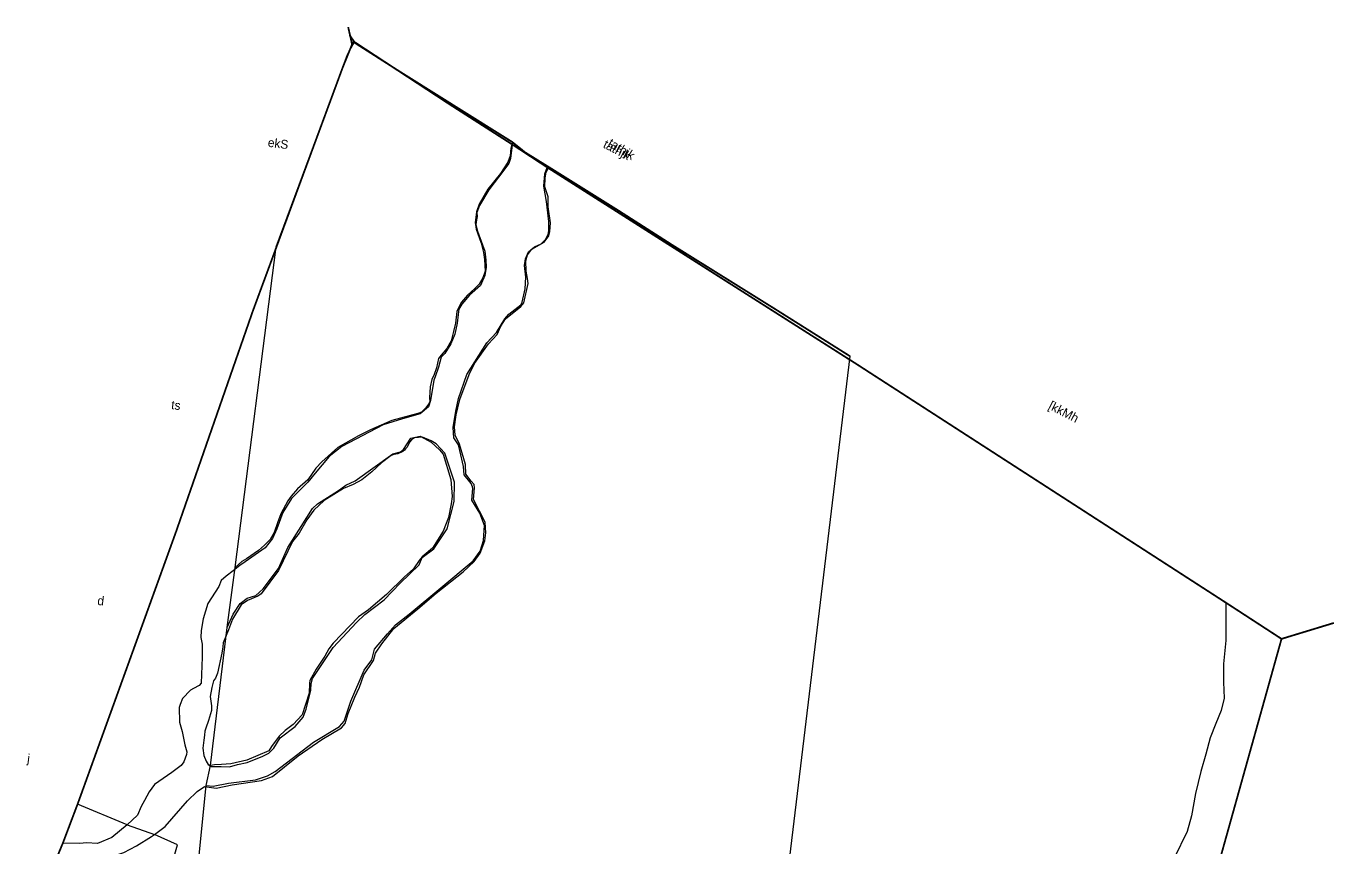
# Model space of a CAD drawing. Header units: metres. Extents: x 284220 to 286737, y 2014914 to 2019184.
# Drawn here: x 285522 to 286517, y 2018478 to 2019102 of the extents above; entities that cross this region are included whole.
import ezdxf

# ---------------------------------------------------------------- set-up
doc = ezdxf.new("R2010")
doc.units = ezdxf.units.M
doc.header["$MEASUREMENT"] = 0
doc.linetypes.add('DASHDOT', pattern=[1, 0.5, -0.25, 0, -0.25])
doc.linetypes.add('DIVIDE', pattern=[1.25, 0.5, -0.25, 0, -0.25, 0, -0.25])
for name, color, linetype in [('LINE_WATER', 4, 'Continuous'), ('OFF', 1, 'Continuous'), ('POLY_PARCEL', 6, 'Continuous'), ('POLY_WATER', 4, 'Continuous'), ('TEXT_MAPOUT', 7, 'Continuous'), ('V_BOUND_LINE', 7, 'Continuous'), ('V_BOUND_STREAM_LINE', 7, 'DASHDOT'), ('V_DIVIDE_LINE', 7, 'DIVIDE')]:
    doc.layers.add(name, color=color, linetype=linetype)
doc.styles.add('TEXT_MAP', font='', dxfattribs={"height": 2.5})
doc.styles.get('TEXT_MAP').set_extended_font_data('Kruti Dev 050')

# ---------------------------------------------------------------- blocks, each defined once
blk = doc.blocks.new('4423')
at = {"layer": 'LINE_WATER'}
blk.add_lwpolyline([(286339.77, 2018636.67), (286341.49, 2018608.34), (286340.92, 2018591.05), (286341.71, 2018577.33), (286343.05, 2018565.4), (286341.35, 2018555.92), (286338.03, 2018546.09), (286334.42, 2018535.13), (286331.98, 2018522.75), (286329.15, 2018509.58), (286326.29, 2018493), (286324.26, 2018476.02), (286321.67, 2018464.24), (286313.44, 2018443.7)], dxfattribs=at)
at = {"layer": 'OFF'}
for points in [[(285598.97, 2018615.88), (285614.32, 2018856.9)], [(286003.38, 2018014.32), (286047.75, 2018802.53)], [(285595.86, 2018570.7), (285598.97, 2018615.88)], [(285589.84, 2018467.06), (285595.86, 2018570.7)], [(285587.64, 2018451.82), (285589.84, 2018467.06)], [(285582.87, 2018319.84), (285587.64, 2018451.82)]]:
    blk.add_lwpolyline(points, dxfattribs=at)
at = {"layer": 'POLY_PARCEL'}
for points in [[(285614.32, 2018856.9), (285658.39, 2019003.82), (285662.91, 2019013.41)], [(285530.64, 2018418.9), (285492.52, 2018431.74)], [(285530.64, 2018418.9), (285551.36, 2018412.94)], [(285551.93, 2018328.42), (285568.97, 2018406.19), (285551.36, 2018412.94)]]:
    blk.add_lwpolyline(points, dxfattribs=at)
at = {"layer": 'POLY_WATER'}
for points in [[(285785.35, 2018944.58), (285784.69, 2018941.6), (285784.53, 2018935.82), (285783.13, 2018931.04), (285778.3, 2018922.16), (285769.35, 2018909.98), (285763.8, 2018898.35), (285762.14, 2018892.47), (285761.48, 2018884.47), (285762.69, 2018879.54), (285767.13, 2018869.37), (285769.33, 2018862.55), (285770.32, 2018857.26), (285771.32, 2018848.79), (285769.89, 2018843.64), (285767.54, 2018838.73), (285764.53, 2018835.17), (285759.36, 2018830.06), (285755.29, 2018824.5), (285753.16, 2018820.14), (285752.24, 2018817.21), (285751.72, 2018808.45), (285750.6, 2018802.16), (285749.25, 2018795.14), (285746.47, 2018789.14), (285742.6, 2018783.94), (285740.76, 2018781.25), (285739.56, 2018774.26), (285738.33, 2018769.29), (285736.61, 2018765.46), (285735.9, 2018759.9), (285735.79, 2018751.68), (285736.37, 2018748.84), (285735.32, 2018746.85), (285733.46, 2018743.97), (285730.46, 2018740.59), (285727.77, 2018739.44), (285708.87, 2018732.9), (285693.44, 2018725.03), (285684.62, 2018719.88), (285669.83, 2018710.1), (285658.49, 2018698.62), (285654.28, 2018693.83), (285649.05, 2018684.6), (285641.71, 2018677.37), (285637.24, 2018671.56), (285634.98, 2018668.14), (285630.46, 2018658.13), (285628.36, 2018651.15), (285626.24, 2018643.8), (285623.68, 2018638.34), (285619.67, 2018633.91), (285615.5, 2018629.67), (285606.86, 2018622.89), (285603.55, 2018620.65), (285598.97, 2018615.88)], [(285785.66, 2018946.17), (285784.84, 2018933.86), (285783.84, 2018930.2), (285776.88, 2018919.49), (285770.27, 2018909.61), (285764.05, 2018897.4), (285762.49, 2018892), (285762.68, 2018889.16), (285762.26, 2018885.11), (285762.3, 2018882.8), (285763.81, 2018878.28), (285770.2, 2018863.56), (285771.41, 2018856.93), (285771.81, 2018851.77), (285771.26, 2018845.43), (285768.49, 2018837.86), (285760.76, 2018830), (285755.55, 2018822.87), (285753.56, 2018819.09), (285753.33, 2018815.2), (285752.94, 2018808.67), (285751.73, 2018800.24), (285749.17, 2018792.78), (285745.19, 2018785.4), (285742.52, 2018782.37), (285741.19, 2018774.83), (285739.14, 2018767.4), (285738.29, 2018764.97), (285736.68, 2018749.65), (285735.5, 2018744.76), (285729.62, 2018739.29)], [(285785.35, 2018944.58), (285786.01, 2018944.21)], [(285551.36, 2018412.94), (285559.02, 2018419.34), (285574.39, 2018439.51), (285581.12, 2018447.03), (285586.51, 2018451.14), (285595.14, 2018450.27), (285607.04, 2018453.64), (285628.57, 2018458.21), (285636.58, 2018461.81), (285654.94, 2018478.44), (285671.67, 2018491.62), (285685.88, 2018501.23), (285688.3, 2018504.74), (285690.17, 2018512.43), (285694.45, 2018524.93), (285697.38, 2018532.55), (285699.88, 2018541.79), (285706.57, 2018553.08), (285707.6, 2018558.51), (285711.94, 2018565.87), (285720.1, 2018577.96), (285737.19, 2018593.55), (285750.17, 2018606.24), (285769.26, 2018623.36), (285777.02, 2018631.76), (285781.12, 2018638.24), (285783.97, 2018647.46), (285784.34, 2018653.64), (285783.39, 2018661.49), (285773.56, 2018677.83), (285773.72, 2018686.5), (285773.34, 2018689.18), (285770.82, 2018691.45), (285766.51, 2018696.49), (285765.87, 2018703.61), (285760.54, 2018718.45), (285756.67, 2018724.88), (285755.98, 2018731.12), (285756.51, 2018740.12), (285758.45, 2018751.87), (285764.35, 2018770.96), (285767.86, 2018779.43), (285777.27, 2018794.64), (285783.38, 2018802.07), (285785.7, 2018808.31), (285788.7, 2018813.98), (285799.58, 2018824.14), (285801.7, 2018827.02), (285803.97, 2018841.41), (285803.31, 2018845.29), (285801.85, 2018850.69), (285801.24, 2018858.34), (285802.22, 2018862.89), (285805.14, 2018867.32), (285814, 2018873.18), (285817.3, 2018878.12), (285817.67, 2018881.28), (285817.88, 2018887.82), (285815.22, 2018899.6), (285814.95, 2018907.05), (285811.84, 2018914.32), (285811.69, 2018920.88), (285812.14, 2018925.46), (285814.05, 2018929.29)], [(285587.64, 2018451.82), (285592.85, 2018451.66), (285604.21, 2018454.75), (285624.16, 2018458.5), (285632.92, 2018461.9), (285638.51, 2018465.63), (285665.74, 2018489.25), (285684.21, 2018502.23), (285687.42, 2018506.5), (285691.65, 2018521.63), (285700.03, 2018545.49), (285705.28, 2018553.45), (285706.64, 2018561.63), (285715.62, 2018573.57), (285721.31, 2018580.61), (285730.96, 2018589.18), (285753.25, 2018610.34), (285776.15, 2018632.04), (285780.82, 2018639.74), (285783.03, 2018647.73), (285782.83, 2018658.87), (285778.87, 2018667.95), (285772.31, 2018677.19), (285772.54, 2018686.02), (285772.04, 2018687.35), (285771.01, 2018689.59), (285765.29, 2018695.88), (285764.48, 2018701.87), (285760.97, 2018713.68), (285759.78, 2018717.95), (285756.01, 2018722.96), (285754.97, 2018730.51), (285756.14, 2018742.91), (285757.43, 2018752.55), (285762.58, 2018770.81), (285776.1, 2018795.25), (285782.68, 2018803.41), (285788.25, 2018814.11), (285790.94, 2018817.86), (285799.64, 2018825.18), (285800.35, 2018827.31), (285802.11, 2018837.5), (285801.89, 2018846.07), (285800.37, 2018854.72), (285800.97, 2018859.9), (285802.73, 2018865.16), (285807.04, 2018869.26), (285811.83, 2018871.73), (285814.95, 2018875.28), (285816.63, 2018879.09), (285817.07, 2018881.68), (285816.48, 2018888.82), (285813.87, 2018903.62), (285811.05, 2018914.81), (285811.32, 2018924.22), (285812.76, 2018929.02)], [(285729.62, 2018739.29), (285716.58, 2018734.63), (285702.44, 2018729.27), (285672.83, 2018711.18), (285663.67, 2018703.04), (285654.03, 2018689.97), (285649, 2018682.83), (285637.72, 2018669.94), (285631.94, 2018659.12), (285628.19, 2018646.59), (285625.44, 2018639.14), (285620.24, 2018632.01), (285606.08, 2018620.44), (285602.37, 2018617.65), (285597.5, 2018613.16), (285592.47, 2018609.03), (285589.07, 2018605.51), (285587.73, 2018600.81), (285580.18, 2018587.66), (285577.54, 2018575.94), (285576.49, 2018567.33), (285576.71, 2018562), (285578.02, 2018557.14), (285578.5, 2018547.37), (285579.13, 2018528.03), (285577.59, 2018525.99), (285573.55, 2018523.57), (285571.35, 2018522.29), (285565.82, 2018515.71), (285564.3, 2018511.01), (285563.81, 2018508.74), (285564.61, 2018497.92), (285567.04, 2018491.04), (285569.82, 2018481.14), (285571.65, 2018476.07), (285571.52, 2018473.95), (285569.78, 2018468.56), (285568.02, 2018465.66), (285561.3, 2018460.03), (285548.97, 2018450.23), (285545.26, 2018444.42), (285542.38, 2018437.69), (285540.16, 2018433.04), (285537.82, 2018426.44), (285530.64, 2018418.9)], [(285595.86, 2018570.7), (285599.6, 2018580.98), (285604.44, 2018589.11), (285609.35, 2018593.6), (285615.73, 2018595.98), (285620.68, 2018601.2), (285631.21, 2018617.25), (285637.23, 2018633.28), (285646.21, 2018649.54), (285653.85, 2018663.44), (285657.26, 2018667.16), (285672.28, 2018678.16), (285677.61, 2018682.49), (285684.36, 2018686.15), (285711.2, 2018708.2), (285716.67, 2018709.9), (285718.9, 2018711.74), (285723.93, 2018720.73), (285730.71, 2018722.5), (285739.19, 2018718.66), (285745.7, 2018713.35), (285748.7, 2018710.12), (285755.73, 2018691.6), (285757.46, 2018679.18), (285757.13, 2018673.54), (285755.79, 2018663.18), (285752.42, 2018652.79), (285745.26, 2018639.73), (285737.89, 2018632.77), (285735.82, 2018629.7), (285732.11, 2018623.39), (285725.6, 2018616.86), (285713.17, 2018602.95), (285700.39, 2018590.51), (285693.24, 2018584.84), (285675.7, 2018564.02), (285672.54, 2018559.71), (285669.89, 2018554.07), (285664.21, 2018543.96), (285660.06, 2018535.07), (285659.94, 2018533.19), (285660.08, 2018525.65), (285655.91, 2018509.07), (285649.63, 2018501.52), (285643.83, 2018496.64), (285639.8, 2018492.24), (285634.52, 2018483.99), (285632.73, 2018480.76), (285616.72, 2018472.58), (285604.92, 2018469.21), (285598.18, 2018468.16), (285592.92, 2018467.6), (285589.84, 2018467.06)], [(285739.12, 2018719.51), (285732.52, 2018721.85), (285726.63, 2018721.14), (285724.4, 2018719.32), (285723.05, 2018717.45), (285722.2, 2018715.2), (285721.22, 2018713.49), (285720.44, 2018712.29), (285719.68, 2018711.45), (285718.37, 2018710.29), (285714.89, 2018708.37), (285712.01, 2018707.65), (285710, 2018706.71), (285703.09, 2018700.74), (285696.3, 2018693.7), (285689.29, 2018687.31), (285683.04, 2018683.43), (285676.09, 2018679.77), (285662.23, 2018670.14), (285654.86, 2018662.43), (285650.15, 2018654.74), (285645.11, 2018644.41), (285640.43, 2018638.02), (285631.48, 2018615.7), (285619.42, 2018597.46), (285617.18, 2018595.64), (285609.69, 2018591.83), (285605.05, 2018588.21), (285599.25, 2018577.04), (285597, 2018569.03), (285593.57, 2018558.96), (285593.58, 2018556.12), (285592.94, 2018551.38), (285590.8, 2018536.12), (285589.51, 2018532.3), (285588.15, 2018530.26), (285587.14, 2018525.18), (285586.38, 2018518.32), (285587.92, 2018511.49), (285588.07, 2018507.94), (285586.38, 2018500.43), (285584.61, 2018494.51), (285583.95, 2018492.24), (285583.96, 2018489.41), (285583.73, 2018485.53), (285583.37, 2018479.53), (285584.47, 2018474.15), (285586.35, 2018469.96), (285588.16, 2018467.55), (285590.74, 2018466.34), (285591.99, 2018466.44), (285597.85, 2018466.62), (285604.07, 2018466.96), (285610.05, 2018469.09), (285617.07, 2018470.98), (285628.56, 2018476.5), (285632.78, 2018478.9), (285636.21, 2018482.95), (285640.58, 2018490.84), (285651.23, 2018500.13), (285656.8, 2018507.42), (285658.58, 2018513.51), (285661.2, 2018527.88), (285661.14, 2018532.84), (285661.9, 2018536.7), (285675.82, 2018560.85), (285692.05, 2018580.62), (285697.75, 2018587.01), (285711.56, 2018598.77), (285722.8, 2018612.1), (285736.06, 2018626.55), (285737.99, 2018632.1), (285746.21, 2018639.23), (285755.15, 2018654.6), (285759.22, 2018675.44), (285758.47, 2018689.83), (285749.8, 2018711.07), (285742.93, 2018717.68), (285739.12, 2018719.51)], [(285530.64, 2018418.9), (285519.57, 2018408.57), (285509.17, 2018403.52), (285501.01, 2018403.47), (285495.99, 2018402.53), (285483.36, 2018401.94)], [(285480.34, 2018393.14), (285487.53, 2018391.34), (285495.11, 2018393.54), (285501.72, 2018394.39), (285514.65, 2018394.34), (285521.59, 2018394.81), (285529.23, 2018398.08), (285538.41, 2018403.56), (285549.32, 2018411.24), (285551.36, 2018412.94)]]:
    blk.add_lwpolyline(points, dxfattribs=at)
at = {"layer": 'V_BOUND_LINE', "const_width": 1.33}
for points in [[(285659.11, 2019018.16), (285662.91, 2019013.41)], [(285661.94, 2019013.47), (285655.29, 2018993.47)], [(285661.94, 2019013.47), (285698.59, 2018993.26), (285785.66, 2018946.17)], [(285662.91, 2019013.41), (285737.7, 2018970.95), (285785.35, 2018944.58)], [(285655.29, 2018993.47), (285638.6, 2018937.66), (285599.77, 2018807.47), (285552.96, 2018639.26), (285492.52, 2018431.74)], [(285785.66, 2018946.17), (285795.53, 2018939.2), (285814.05, 2018929.29)], [(285812.76, 2018929.02), (286052.74, 2018797.12), (286339.77, 2018636.67), (286383.04, 2018612.29)], [(285814.05, 2018929.29), (285815.36, 2018928.6), (285867.03, 2018900.73), (285909.86, 2018877.05), (285988.64, 2018834.68), (286047.75, 2018802.53)], [(286383.04, 2018612.29), (286338.41, 2018401.89), (286300.88, 2018223.02), (286256.4, 2017993.76), (286233.85, 2017875.85)], [(285492.52, 2018431.74), (285483.36, 2018401.94)], [(285483.36, 2018401.94), (285480.34, 2018393.14)]]:
    blk.add_lwpolyline(points, dxfattribs=at)
at = {"layer": 'V_BOUND_STREAM_LINE', "ltscale": 10, "const_width": 1.33, "flags": 128}
blk.add_lwpolyline([(285786.01, 2018944.21), (285812.76, 2018929.02)], dxfattribs=at)
at = {"layer": 'V_DIVIDE_LINE', "ltscale": 10, "const_width": 1.33, "flags": 128}
for points in [[(285661.29, 2019011.52), (285657.56, 2019024.21)], [(286383.04, 2018612.29), (286421.39, 2018626.69)]]:
    blk.add_lwpolyline(points, dxfattribs=at)
at = {"layer": 'TEXT_MAPOUT', "style": 'TEXT_MAP'}
for s, height, rotation, p in [('tathjk', 6.658, 336.30137, (285852.88, 2018946.73)), ('tathjk', 6.658, 331.85119, (285856.38, 2018948.35)), ('ekS', 6.658, 356.61364, (285602.98, 2018931.19)), ('[kkMh', 6.658, 336.30137, (286197.54, 2018773.02)), ('ts', 6.658, 356.61364, (285543.38, 2018730.94)), ('d', 6.66, 356.61364, (285497.57, 2018581.44)), ('j', 6.66, 356.61364, (285452.68, 2018460.37))]:
    blk.add_text(s, height=height, rotation=rotation, dxfattribs=at).set_placement(p)

msp = doc.modelspace()

# ---------------------------------------------------------------- block references
at = {"xscale": 1.016494123576622, "yscale": 1.016494123576622, "zscale": 1.016494123576622, "rotation": 356.3572002608383}
msp.add_blockref('4423', (-134411.99, -10629.35), dxfattribs=at)

doc.saveas('drawing.dxf')
